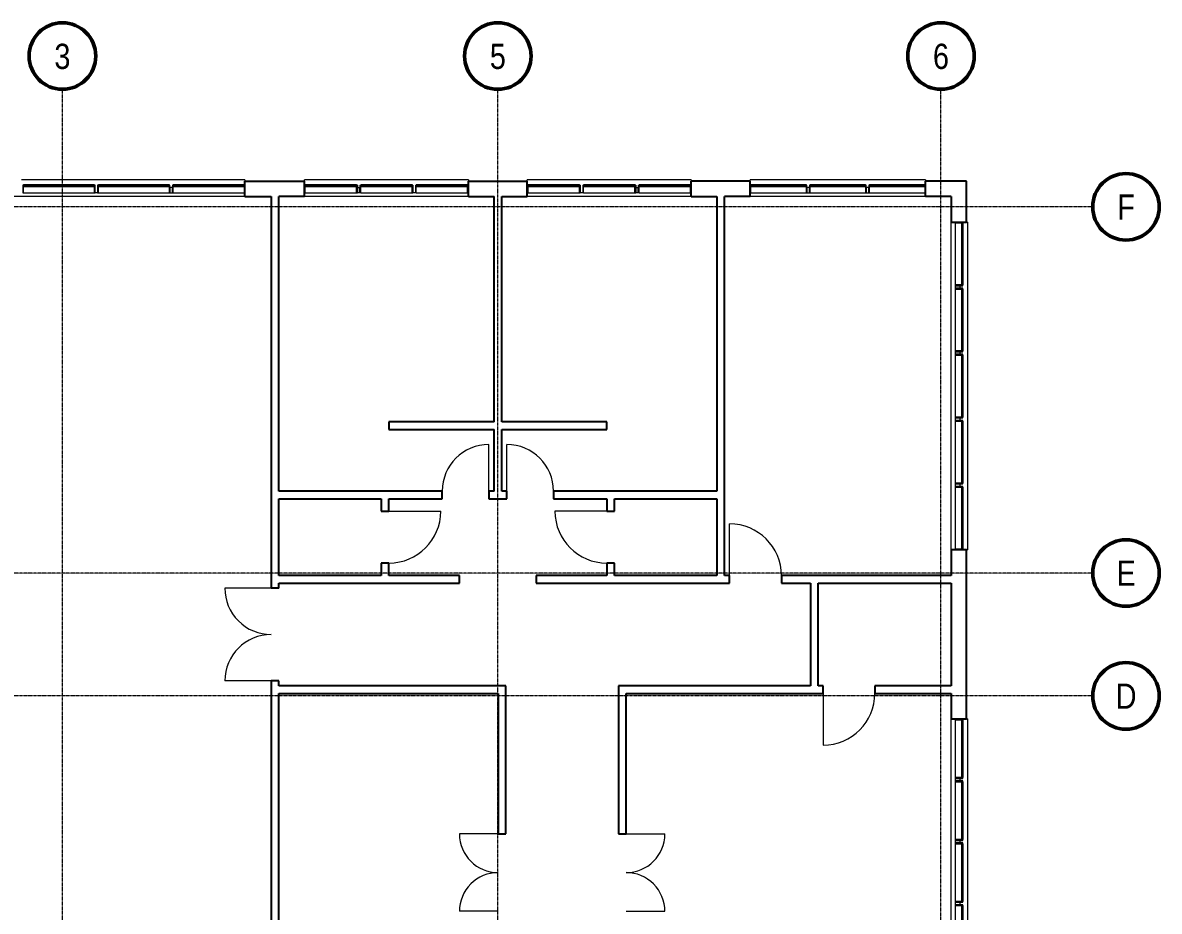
# Model space of a CAD drawing. Header units: millimetres. Extents: x -12805 to 29056, y -26186 to 10516.
# Drawn here: x 6871 to 29056, y -6834 to 10516 of the extents above; entities that cross this region are included whole.
import ezdxf

# ---------------------------------------------------------------- set-up
doc = ezdxf.new("R2010")
doc.units = ezdxf.units.MM
doc.linetypes.add('Grid Line', pattern=[21, 12, -3, 3, -3])
for name, color, linetype, lineweight in [('A-G25-M-Walls', 250, 'Continuous', 15), ('A-G252-M-WallsInternal', 250, 'Continuous', 15), ('A-G321-M-WindowCills', 3, 'Continuous', 15), ('A-G321-M-Windows', 6, 'Continuous', 15), ('A-G322-M-Doors', 1, 'Continuous', 15), ('A-Z042-M-GridLines', 1, 'Continuous', 5)]:
    doc.layers.add(name, color=color, linetype=linetype, lineweight=lineweight)
doc.styles.get("Standard").update_dxf_attribs({"font": 'txt.shx'})

# ---------------------------------------------------------------- blocks, each defined once
blk = doc.blocks.new('Curtain Wall Panel - Plain - Curtain Wall Panel - Plain-238387-First Floor')
at = {"layer": 'A-G321-M-Windows', "lineweight": 20}
for p, q in [((-517, 75), (-517, -75)), ((-517, 75), (-502, 75)), ((-502, -75), (-502, 75)), ((502, -75), (502, 75)), ((517, 75), (502, 75)), ((517, 75), (517, -75)), ((-502, -75), (-517, -75)), ((502, -75), (517, -75))]:
    blk.add_line(p, q, dxfattribs=at)
at = {"layer": 'A-G321-M-Windows', "lineweight": 25}
for p, q in [((502, 75), (-502, 75)), ((-502, 55), (-502, 75)), ((-502, 55), (502, 55)), ((502, 55), (502, 75))]:
    blk.add_line(p, q, dxfattribs=at)
at = {"layer": 'A-G321-M-Windows'}
blk.add_line((-502, -75), (502, -75), dxfattribs=at)
blk = doc.blocks.new('Rectangular Mullion - 50 x 250mm-238264-First Floor')
at = {"layer": 'A-G321-M-WindowCills'}
for p in [(12371, 7421), (13429, 7446)]:
    blk.add_line(p, (12371, 7446), dxfattribs=at)
blk = doc.blocks.new('Rectangular Mullion - 50 x 250mm-238265-First Floor')
at = {"layer": 'A-G321-M-WindowCills'}
for p, q in [((14512, 7446), (13429, 7446)), ((14512, 7196), (14487, 7196))]:
    blk.add_line(p, q, dxfattribs=at)
blk = doc.blocks.new('Rectangular Mullion - 50 x 250mm-238266-First Floor')
at = {"layer": 'A-G321-M-WindowCills'}
for p, q in [((15571, 7446), (14512, 7446)), ((15571, 7446), (15571, 7421)), ((14537, 7196), (14512, 7196))]:
    blk.add_line(p, q, dxfattribs=at)
blk = doc.blocks.new('Rectangular Mullion - 50 x 100mm-238386-First Floor')
at = {"layer": 'A-G321-M-WindowCills', "lineweight": 20}
for p, q in [((25, 75), (-25, 75)), ((-25, 75), (-25, -25)), ((25, 75), (25, -25)), ((-25, -25), (25, -25))]:
    blk.add_line(p, q, dxfattribs=at)
blk = doc.blocks.new('Rectangular Mullion - 50 x 250mm-V3-First Floor')
at = {"layer": 'A-G321-M-WindowCills'}
for p, q in [((16721, 7421), (16721, 7446)), ((17779, 7446), (16721, 7446)), ((17779, 7196), (17754, 7196))]:
    blk.add_line(p, q, dxfattribs=at)
blk = doc.blocks.new('Rectangular Mullion - 50 x 250mm-V4-First Floor')
at = {"layer": 'A-G321-M-WindowCills'}
for p, q in [((18862, 7446), (17779, 7446)), ((17804, 7196), (17779, 7196))]:
    blk.add_line(p, q, dxfattribs=at)
blk = doc.blocks.new('Rectangular Mullion - 50 x 250mm-V5-First Floor')
at = {"layer": 'A-G321-M-WindowCills'}
for q in [(18862, 7446), (19921, 7421)]:
    blk.add_line((19921, 7446), q, dxfattribs=at)
blk = doc.blocks.new('Curtain Wall Panel - Plain - Curtain Wall Panel - Plain-250309-First Floor')
at = {"layer": 'A-G321-M-Windows', "lineweight": 20}
for p, q in [((-539, 75), (-554, 75)), ((-554, 75), (-554, -75)), ((-539, -75), (-539, 75)), ((539, 75), (539, -75)), ((554, 75), (539, 75)), ((554, -75), (554, 75)), ((-554, -75), (-539, -75)), ((539, -75), (554, -75))]:
    blk.add_line(p, q, dxfattribs=at)
at = {"layer": 'A-G321-M-Windows', "lineweight": 25}
for p, q in [((539, 75), (-539, 75)), ((-539, 75), (-539, 55)), ((-539, 55), (539, 55)), ((539, 55), (539, 75))]:
    blk.add_line(p, q, dxfattribs=at)
at = {"layer": 'A-G321-M-Windows'}
blk.add_line((-539, -75), (539, -75), dxfattribs=at)
blk = doc.blocks.new('Rectangular Mullion - 50 x 250mm-250306-First Floor')
at = {"layer": 'A-G321-M-WindowCills'}
for p in [(21071, 7421), (22204, 7446)]:
    blk.add_line(p, (21071, 7446), dxfattribs=at)
blk = doc.blocks.new('Rectangular Mullion - 50 x 250mm-250307-First Floor')
at = {"layer": 'A-G321-M-WindowCills'}
blk.add_line((23362, 7446), (22204, 7446), dxfattribs=at)
blk = doc.blocks.new('Rectangular Mullion - 50 x 250mm-250308-First Floor')
at = {"layer": 'A-G321-M-WindowCills'}
for q in [(23362, 7446), (24496, 7421)]:
    blk.add_line((24496, 7446), q, dxfattribs=at)
blk = doc.blocks.new('Rectangular Mullion - 50 x 100mm-227649-First Floor')
at = {"layer": 'A-G321-M-WindowCills', "lineweight": 20}
for p, q in [((-25, 75), (25, 75)), ((-25, -25), (-25, 75)), ((25, 75), (25, -25)), ((25, -25), (-25, -25))]:
    blk.add_line(p, q, dxfattribs=at)
blk = doc.blocks.new('Curtain Wall Panel - Plain - Curtain Wall Panel - Plain-253106-First Floor')
at = {"layer": 'A-G321-M-Windows', "lineweight": 20}
for p, q in [((-691, 75), (-706, 75)), ((-706, 75), (-706, -75)), ((-691, -75), (-691, 75)), ((691, 75), (691, -75)), ((706, 75), (691, 75)), ((706, -75), (706, 75)), ((-706, -75), (-691, -75)), ((691, -75), (706, -75))]:
    blk.add_line(p, q, dxfattribs=at)
at = {"layer": 'A-G321-M-Windows', "lineweight": 25}
for p, q in [((691, 75), (-691, 75)), ((-691, 75), (-691, 55)), ((-691, 55), (691, 55)), ((691, 55), (691, 75))]:
    blk.add_line(p, q, dxfattribs=at)
at = {"layer": 'A-G321-M-Windows'}
blk.add_line((-691, -75), (691, -75), dxfattribs=at)
blk = doc.blocks.new('Rectangular Mullion - 50 x 250mm-253104-First Floor')
at = {"layer": 'A-G321-M-WindowCills'}
for p, q in [((-6307, 7446), (-7768, 7446)), ((-6307, 7196), (-6332, 7196))]:
    blk.add_line(p, q, dxfattribs=at)
blk = doc.blocks.new('Rectangular Mullion - 50 x 250mm-V6-First Floor')
at = {"layer": 'A-G321-M-WindowCills'}
for p, q in [((-4845, 7446), (-6307, 7446)), ((-6282, 7196), (-6307, 7196))]:
    blk.add_line(p, q, dxfattribs=at)
blk = doc.blocks.new('Curtain Wall Panel - Plain - Curtain Wall Panel - Plain-239518-First Floor')
at = {"layer": 'A-G321-M-Windows', "lineweight": 20}
for p, q in [((-565, 75), (-580, 75)), ((-580, 75), (-580, -75)), ((-565, -75), (-565, 75)), ((565, 75), (565, -75)), ((580, 75), (565, 75)), ((580, -75), (580, 75)), ((-580, -75), (-565, -75)), ((565, -75), (580, -75))]:
    blk.add_line(p, q, dxfattribs=at)
at = {"layer": 'A-G321-M-Windows', "lineweight": 25}
for p, q in [((565, 75), (-565, 75)), ((-565, 75), (-565, 55)), ((-565, 55), (565, 55)), ((565, 55), (565, 75))]:
    blk.add_line(p, q, dxfattribs=at)
at = {"layer": 'A-G321-M-Windows'}
blk.add_line((-565, -75), (565, -75), dxfattribs=at)
blk = doc.blocks.new('Rectangular Mullion - 50 x 250mm-239515-First Floor')
at = {"layer": 'A-G321-M-WindowCills'}
for p in [(25296, -3079), (25321, -4264)]:
    blk.add_line(p, (25321, -3079), dxfattribs=at)
blk = doc.blocks.new('Rectangular Mullion - 50 x 250mm-239516-First Floor')
at = {"layer": 'A-G321-M-WindowCills'}
blk.add_line((25321, -5474), (25321, -4264), dxfattribs=at)
blk = doc.blocks.new('Curtain Wall Panel - Plain - Curtain Wall Panel - Plain-239621-First Floor')
at = {"layer": 'A-G321-M-Windows', "lineweight": 20}
for p, q in [((-605, 75), (-620, 75)), ((-620, 75), (-620, -75)), ((-605, -75), (-605, 75)), ((605, 75), (605, -75)), ((620, 75), (605, 75)), ((620, -75), (620, 75)), ((-620, -75), (-605, -75)), ((605, -75), (620, -75))]:
    blk.add_line(p, q, dxfattribs=at)
at = {"layer": 'A-G321-M-Windows', "lineweight": 25}
for p, q in [((605, 75), (-605, 75)), ((-605, 75), (-605, 55)), ((-605, 55), (605, 55)), ((605, 55), (605, 75))]:
    blk.add_line(p, q, dxfattribs=at)
at = {"layer": 'A-G321-M-Windows'}
blk.add_line((-605, -75), (605, -75), dxfattribs=at)
blk = doc.blocks.new('Rectangular Mullion - 50 x 250mm-239618-First Floor')
at = {"layer": 'A-G321-M-WindowCills'}
for p in [(25296, 6621), (25321, 5356)]:
    blk.add_line(p, (25321, 6621), dxfattribs=at)
blk = doc.blocks.new('Rectangular Mullion - 50 x 250mm-239619-First Floor')
at = {"layer": 'A-G321-M-WindowCills'}
blk.add_line((25321, 4066), (25321, 5356), dxfattribs=at)
blk = doc.blocks.new('Rectangular Mullion - 50 x 250mm-239620-First Floor')
at = {"layer": 'A-G321-M-WindowCills'}
for q in [(25321, 1486), (25296, 221)]:
    blk.add_line((25321, 221), q, dxfattribs=at)
blk = doc.blocks.new('Concept Sgl Door - 910 x 2110mm-241131-First Floor')
at = {"layer": 'A-G322-M-Doors'}
blk.add_line((455, -75), (455, -985), dxfattribs=at)
blk.add_arc((455, -75), 910, 180, 270, dxfattribs=at)
blk = doc.blocks.new('Concept Sgl Door - 1010 x 2110mm-241302-First Floor')
at = {"layer": 'A-G322-M-Doors'}
blk.add_line((505, 75), (505, 1085), dxfattribs=at)
blk.add_arc((505, 75), 1010, 90, 180, dxfattribs=at)
blk = doc.blocks.new('Concept Sgl Door - 1010 x 2110mm-241319-First Floor')
at = {"layer": 'A-G322-M-Doors'}
blk.add_line((505, -75), (505, -1085), dxfattribs=at)
blk.add_arc((505, -75), 1010, 180, 270, dxfattribs=at)
blk = doc.blocks.new('Concept Sgl Door - 910 x 2110mm-241382-First Floor')
at = {"layer": 'A-G322-M-Doors'}
blk.add_line((455, 75), (455, 985), dxfattribs=at)
blk.add_arc((455, 75), 910, 90, 180, dxfattribs=at)
blk = doc.blocks.new('Concept Dbl Door - 1510 x 2200mm-240964-First Floor')
at = {"layer": 'A-G322-M-Doors'}
for p, q in [((-755, 75), (-755, 830)), ((755, 75), (755, 830))]:
    blk.add_line(p, q, dxfattribs=at)
for centre, start, end in [((-755, 75), 360, 90), ((755, 75), 90, 180)]:
    blk.add_arc(centre, 755, start, end, dxfattribs=at)
blk = doc.blocks.new('Concept Dbl Door - 1810 x 2110mm-248676-First Floor')
at = {"layer": 'A-G322-M-Doors'}
for p, q in [((-905, -75), (-905, -980)), ((905, -75), (905, -980))]:
    blk.add_line(p, q, dxfattribs=at)
for centre, start, end in [((-905, -75), 270, 0), ((905, -75), 180, 270)]:
    blk.add_arc(centre, 905, start, end, dxfattribs=at)
blk = doc.blocks.new('Concept Dbl Door - 1510 x 2200mm-248703-First Floor')
at = {"layer": 'A-G322-M-Doors'}
for p, q in [((-755, -75), (-755, -830)), ((755, -75), (755, -830))]:
    blk.add_line(p, q, dxfattribs=at)
for centre, start, end in [((-755, -75), 270, 0), ((755, -75), 180, 270)]:
    blk.add_arc(centre, 755, start, end, dxfattribs=at)
blk = doc.blocks.new('Rectangular Mullion - 50 x 250mm-253115-First Floor')
at = {"layer": 'A-G321-M-WindowCills'}
for q in [(9769, 7446), (11206, 7421)]:
    blk.add_line((11206, 7446), q, dxfattribs=at)
blk = doc.blocks.new('Grid - AEC-Grid_Head_Circle-202168-First Floor')
at = {"layer": 'A-Z042-M-GridLines', "lineweight": 50}
blk.add_circle((0, 0), 6.5, dxfattribs=at)

msp = doc.modelspace()

# ---------------------------------------------------------------- linework, layer by layer
at = {"layer": 'A-G25-M-Walls', "lineweight": 25}
for p, q in [((11205.5, 7121.2), (11205.5, 7421.2)), ((11205.5, 7421.2), (12370.5, 7421.2)), ((12370.5, 7121.2), (12370.5, 7421.2)), ((15570.5, 7121.2), (15570.5, 7421.2)), ((15570.5, 7421.2), (16720.5, 7421.2)), ((16720.5, 7121.2), (16720.5, 7421.2)), ((19920.5, 7121.2), (19920.5, 7421.2)), ((21070.5, 7421.2), (19920.5, 7421.2)), ((21070.5, 7121.2), (21070.5, 7421.2)), ((24495.5, 7121.2), (24495.5, 7421.2)), ((25295.5, 7421.2), (24495.5, 7421.2)), ((25295.5, 6621.2), (25295.5, 7421.2)), ((11205.5, 7121.2), (11720.5, 7121.2)), ((12370.5, 7121.2), (11870.5, 7121.2)), ((15570.5, 7121.2), (16070.5, 7121.2)), ((16220.5, 7121.2), (16720.5, 7121.2)), ((19920.5, 7121.2), (20420.5, 7121.2)), ((21070.5, 7121.2), (20570.5, 7121.2)), ((24995.5, 7121.2), (24495.5, 7121.2)), ((24995.5, 7121.2), (24995.5, 6621.2)), ((24995.5, 6621.2), (25295.5, 6621.2)), ((24995.5, 221.2), (24995.5, -278.8)), ((25295.5, 221.2), (24995.5, 221.2)), ((25295.5, -3078.8), (25295.5, 221.2)), ((24995.5, -428.8), (24995.5, -2428.8)), ((24995.5, -2578.8), (24995.5, -3078.8)), ((24995.5, -3078.8), (25295.5, -3078.8))]:
    msp.add_line(p, q, dxfattribs=at)
at = {"layer": 'A-G25-M-Walls'}
for p, q in [((11205.5, 7121.2), (-9204.5, 7121.2)), ((15570.5, 7121.2), (12370.5, 7121.2)), ((19920.5, 7121.2), (16720.5, 7121.2)), ((24495.5, 7121.2), (21070.5, 7121.2)), ((24995.5, 221.2), (24995.5, 6621.2)), ((24995.5, -9078.8), (24995.5, -3078.8))]:
    msp.add_line(p, q, dxfattribs=at)
at = {"layer": 'A-G252-M-WallsInternal', "lineweight": 25}
for p, q in [((11720.5, 7121.2), (11720.5, -523.8)), ((11870.5, 1371.2), (11870.5, 7121.2)), ((16070.5, 2721.2), (16070.5, 7121.2)), ((16220.5, 2721.2), (16220.5, 7121.2)), ((20420.5, 7121.2), (20420.5, 1371.2)), ((20570.5, -278.8), (20570.5, 7121.2)), ((16070.5, 2721.2), (14020.5, 2721.2)), ((14020.5, 2721.2), (14020.5, 2571.2)), ((18270.5, 2721.2), (16220.5, 2721.2)), ((18270.5, 2571.2), (18270.5, 2721.2)), ((14020.5, 2571.2), (16070.5, 2571.2)), ((16070.5, 1371.2), (16070.5, 2571.2)), ((16220.5, 1371.2), (16220.5, 2571.2)), ((16220.5, 2571.2), (18270.5, 2571.2)), ((15060.5, 1371.2), (11870.5, 1371.2)), ((15060.5, 1221.2), (15060.5, 1371.2)), ((16070.5, 1371.2), (15970.5, 1371.2)), ((15970.5, 1371.2), (15970.5, 1221.2)), ((16320.5, 1371.2), (16220.5, 1371.2)), ((16320.5, 1221.2), (16320.5, 1371.2)), ((20420.5, 1371.2), (17230.5, 1371.2)), ((17230.5, 1371.2), (17230.5, 1221.2)), ((11870.5, -278.8), (11870.5, 1221.2)), ((11870.5, 1221.2), (13870.5, 1221.2)), ((13870.5, 1221.2), (13870.5, 976.2)), ((14020.5, 976.2), (14020.5, 1221.2)), ((14020.5, 1221.2), (15060.5, 1221.2)), ((15970.5, 1221.2), (16320.5, 1221.2)), ((17230.5, 1221.2), (18270.5, 1221.2)), ((18270.5, 1221.2), (18270.5, 976.2)), ((18420.5, 1221.2), (20420.5, 1221.2)), ((18420.5, 976.2), (18420.5, 1221.2)), ((20420.5, 1221.2), (20420.5, -278.8)), ((13870.5, 976.2), (14020.5, 976.2)), ((18270.5, 976.2), (18420.5, 976.2)), ((14020.5, -33.8), (13870.5, -33.8)), ((13870.5, -33.8), (13870.5, -278.8)), ((14020.5, -278.8), (14020.5, -33.8)), ((18270.5, -33.8), (18270.5, -278.8)), ((18420.5, -33.8), (18270.5, -33.8)), ((18420.5, -278.8), (18420.5, -33.8)), ((13870.5, -278.8), (11870.5, -278.8)), ((11870.5, -523.8), (11870.5, -428.8)), ((11870.5, -428.8), (15395.5, -428.8)), ((15395.5, -278.8), (14020.5, -278.8)), ((15395.5, -428.8), (15395.5, -278.8)), ((18270.5, -278.8), (16895.5, -278.8)), ((16895.5, -278.8), (16895.5, -428.8)), ((16895.5, -428.8), (20670.5, -428.8)), ((20420.5, -278.8), (18420.5, -278.8)), ((20670.5, -278.8), (20570.5, -278.8)), ((20670.5, -428.8), (20670.5, -278.8)), ((24995.5, -278.8), (21680.5, -278.8)), ((21680.5, -278.8), (21680.5, -428.8)), ((21680.5, -428.8), (22245.5, -428.8)), ((22245.5, -428.8), (22245.5, -2428.8)), ((22395.5, -428.8), (24995.5, -428.8)), ((22395.5, -2428.8), (22395.5, -428.8)), ((11870.5, -523.8), (11720.5, -523.8)), ((11720.5, -2333.8), (11720.5, -9578.8)), ((11870.5, -2333.8), (11720.5, -2333.8)), ((11870.5, -2428.8), (11870.5, -2333.8)), ((16300.3, -2428.8), (11870.5, -2428.8)), ((16300.3, -5323.8), (16300.3, -2428.8)), ((22245.5, -2428.8), (18500.7, -2428.8)), ((18500.7, -2428.8), (18500.7, -5323.8)), ((22495.5, -2428.8), (22395.5, -2428.8)), ((22495.5, -2578.8), (22495.5, -2428.8)), ((24995.5, -2428.8), (23505.5, -2428.8)), ((23505.5, -2428.8), (23505.5, -2578.8)), ((11870.5, -9578.8), (11870.5, -2578.8)), ((11870.5, -2578.8), (16150.3, -2578.8)), ((16150.3, -2578.8), (16150.3, -5323.8)), ((18650.7, -2578.8), (22495.5, -2578.8)), ((18650.7, -5323.8), (18650.7, -2578.8)), ((23505.5, -2578.8), (24995.5, -2578.8)), ((16150.3, -5323.8), (16300.3, -5323.8)), ((18500.7, -5323.8), (18650.7, -5323.8))]:
    msp.add_line(p, q, dxfattribs=at)
at = {"layer": 'A-Z042-M-GridLines', "linetype": 'Grid Line'}
for p, q in [((7645.5, -10951.1), (7645.5, 9216.1)), ((16145.5, -10951.1), (16145.5, 9216.1)), ((24795.5, -24886.2), (24795.5, 9216.1)), ((27756.4, 6921.2), (-11505.3, 6921.2)), ((27756.4, -228.8), (-11505.3, -228.8)), ((27756.4, -2628.8), (-11505.3, -2628.8))]:
    msp.add_line(p, q, dxfattribs=at)

# ---------------------------------------------------------------- block references
at = {"layer": 'A-G321-M-WindowCills'}
for name, p in [('Rectangular Mullion - 50 x 250mm-253104-First Floor', (14614.3, 0)), ('Rectangular Mullion - 50 x 250mm-V6-First Floor', (14614.3, 0)), ('Rectangular Mullion - 50 x 250mm-253115-First Floor', (0, 0)), ('Rectangular Mullion - 50 x 250mm-238264-First Floor', (0, 0)), ('Rectangular Mullion - 50 x 250mm-238265-First Floor', (0, 0)), ('Rectangular Mullion - 50 x 250mm-238266-First Floor', (0, 0)), ('Rectangular Mullion - 50 x 250mm-V3-First Floor', (0, 0)), ('Rectangular Mullion - 50 x 250mm-V4-First Floor', (0, 0)), ('Rectangular Mullion - 50 x 250mm-V5-First Floor', (0, 0)), ('Rectangular Mullion - 50 x 250mm-250306-First Floor', (0, 0)), ('Rectangular Mullion - 50 x 250mm-250307-First Floor', (0, 0)), ('Rectangular Mullion - 50 x 250mm-250308-First Floor', (0, 0)), ('Rectangular Mullion - 50 x 250mm-239618-First Floor', (0, 0)), ('Rectangular Mullion - 50 x 250mm-239619-First Floor', (0, 0)), ('Rectangular Mullion - 50 x 250mm-239619-First Floor', (0, -1290)), ('Rectangular Mullion - 50 x 250mm-239619-First Floor', (0, -2580)), ('Rectangular Mullion - 50 x 250mm-239620-First Floor', (0, 0)), ('Rectangular Mullion - 50 x 250mm-239515-First Floor', (0, 0)), ('Rectangular Mullion - 50 x 250mm-239516-First Floor', (0, 0)), ('Rectangular Mullion - 50 x 250mm-239516-First Floor', (0, -1210)), ('Rectangular Mullion - 50 x 250mm-239516-First Floor', (0, -2420))]:
    msp.add_blockref(name, p, dxfattribs=at)
at = {"layer": 'A-G321-M-WindowCills', "extrusion": (0, 0, -1)}
for p, rotation in [((-9769.1, 7271.2), 180), ((-22203.8, 7271.2), 180), ((-23362.2, 7271.2), 180), ((-25145.5, 5356.2), 270.0000000000001), ((-25145.5, 4066.2), 270.0000000000001), ((-25145.5, 2776.2), 270.0000000000001), ((-25145.5, 1486.2), 270.0000000000001), ((-25145.5, -4263.8), 270.0000000000001), ((-25145.5, -5473.8), 270.0000000000001), ((-25145.5, -6683.8), 270.0000000000001)]:
    msp.add_blockref('Rectangular Mullion - 50 x 100mm-227649-First Floor', p, dxfattribs=dict(at, rotation=rotation))
at = {"layer": 'A-G321-M-WindowCills', "lineweight": 20, "extrusion": (0, 0, -1), "rotation": 180}
for p in [(-13428.8, 7271.2), (-18862.2, 7271.2)]:
    msp.add_blockref('Rectangular Mullion - 50 x 100mm-238386-First Floor', p, dxfattribs=at)
at = {"layer": 'A-G321-M-Windows'}
for name, p in [('Curtain Wall Panel - Plain - Curtain Wall Panel - Plain-253106-First Floor', (7576.9, 7271.2)), ('Curtain Wall Panel - Plain - Curtain Wall Panel - Plain-253106-First Floor', (9038.4, 7271.2)), ('Curtain Wall Panel - Plain - Curtain Wall Panel - Plain-253106-First Floor', (10499.8, 7271.2)), ('Curtain Wall Panel - Plain - Curtain Wall Panel - Plain-250309-First Floor', (21624.7, 7271.2)), ('Curtain Wall Panel - Plain - Curtain Wall Panel - Plain-250309-First Floor', (22783, 7271.2)), ('Curtain Wall Panel - Plain - Curtain Wall Panel - Plain-250309-First Floor', (23941.3, 7271.2))]:
    msp.add_blockref(name, p, dxfattribs=at)
at = {"layer": 'A-G321-M-Windows', "lineweight": 20}
for p in [(12887.2, 7271.2), (13970.5, 7271.2), (15053.8, 7271.2), (17237.2, 7271.2), (18320.5, 7271.2), (19403.8, 7271.2)]:
    msp.add_blockref('Curtain Wall Panel - Plain - Curtain Wall Panel - Plain-238387-First Floor', p, dxfattribs=at)
at = {"layer": 'A-G321-M-Windows', "rotation": 269.9999999999999}
for name, p in [('Curtain Wall Panel - Plain - Curtain Wall Panel - Plain-239621-First Floor', (25145.5, 6001.2)), ('Curtain Wall Panel - Plain - Curtain Wall Panel - Plain-239621-First Floor', (25145.5, 4711.2)), ('Curtain Wall Panel - Plain - Curtain Wall Panel - Plain-239621-First Floor', (25145.5, 3421.2)), ('Curtain Wall Panel - Plain - Curtain Wall Panel - Plain-239621-First Floor', (25145.5, 2131.2)), ('Curtain Wall Panel - Plain - Curtain Wall Panel - Plain-239621-First Floor', (25145.5, 841.2)), ('Curtain Wall Panel - Plain - Curtain Wall Panel - Plain-239518-First Floor', (25145.5, -3658.8)), ('Curtain Wall Panel - Plain - Curtain Wall Panel - Plain-239518-First Floor', (25145.5, -4868.8)), ('Curtain Wall Panel - Plain - Curtain Wall Panel - Plain-239518-First Floor', (25145.5, -6078.8)), ('Curtain Wall Panel - Plain - Curtain Wall Panel - Plain-239518-First Floor', (25145.5, -7288.8))]:
    msp.add_blockref(name, p, dxfattribs=at)
at = {"layer": 'A-G322-M-Doors'}
msp.add_blockref('Concept Sgl Door - 910 x 2110mm-241382-First Floor', (15515.5, 1296.2), dxfattribs=at)
for name, p, rotation in [('Concept Sgl Door - 910 x 2110mm-241131-First Floor', (16775.5, 1296.2), 180), ('Concept Sgl Door - 1010 x 2110mm-241319-First Floor', (13945.5, 471.2), 89.9999999999999), ('Concept Sgl Door - 1010 x 2110mm-241302-First Floor', (18345.5, 471.2), 89.9999999999999), ('Concept Sgl Door - 1010 x 2110mm-241319-First Floor', (21175.5, -353.8), 180), ('Concept Dbl Door - 1810 x 2110mm-248676-First Floor', (11795.5, -1428.8), 269.9999999999999), ('Concept Sgl Door - 1010 x 2110mm-241302-First Floor', (23000.5, -2503.8), 180), ('Concept Dbl Door - 1510 x 2200mm-240964-First Floor', (16225.3, -6078.8), 89.99999999999993), ('Concept Dbl Door - 1510 x 2200mm-248703-First Floor', (18575.7, -6078.8), 90.00000000000006)]:
    msp.add_blockref(name, p, dxfattribs=dict(at, rotation=rotation))
at = {"layer": 'A-Z042-M-GridLines', "lineweight": 50, "xscale": 99.99999999999993, "yscale": 99.99999999999993, "zscale": 99.99999999999993}
for p in [(7645.5, 9866.1), (16145.5, 9866.1), (24795.5, 9866.1)]:
    msp.add_blockref('Grid - AEC-Grid_Head_Circle-202168-First Floor', p, dxfattribs=at)
for p, rotation in [((28406.4, 6921.2), 89.99999999999993), ((28406.4, -228.8), 89.99999999999993), ((28406.4, -2628.8), 89.9999999999999)]:
    msp.add_blockref('Grid - AEC-Grid_Head_Circle-202168-First Floor', p, dxfattribs=dict(at, rotation=rotation))

# ---------------------------------------------------------------- texts
at = {"layer": 'A-Z042-M-GridLines', "char_height": 491.641, "attachment_point": 2, "line_spacing_factor": 0.968573}
for s, insert, width in [('\\fArial Narrow|b0|i0|c0|p34|;3', (7645.4, 10105.2), 372), ('\\fArial Narrow|b0|i0|c0|p34|;5', (16145.4, 10105.2), 372), ('\\fArial Narrow|b0|i0|c0|p34|;6', (24795.4, 10105.2), 372), ('\\fArial Narrow|b0|i0|c0|p34|;F', (28409, 7162.7), 414), ('\\fArial Narrow|b0|i0|c0|p34|;E', (28409, 12.7), 450), ('\\fArial Narrow|b0|i0|c0|p34|;D', (28409, -2387.3), 486)]:
    msp.add_mtext(s, dxfattribs=dict(at, insert=insert, width=width))

doc.saveas('drawing.dxf')
